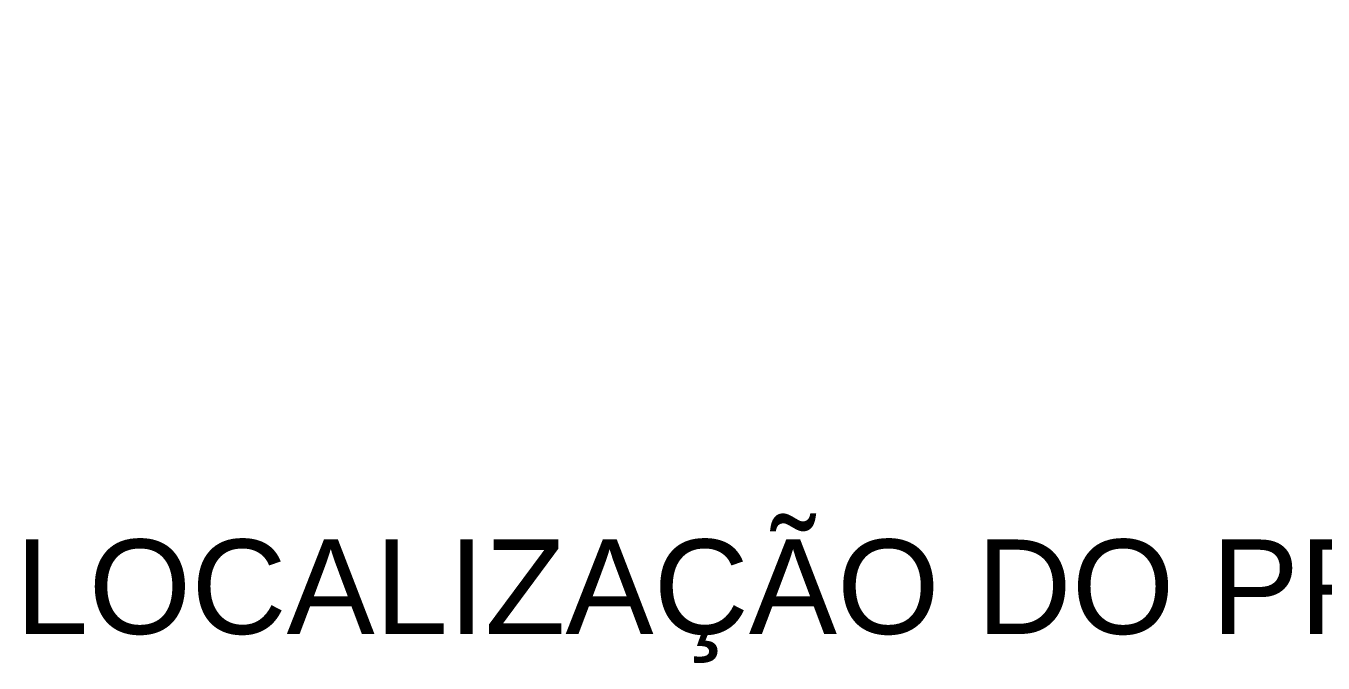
# Model space of a CAD drawing. Header units: inches. Extents: x 5 to 1823, y 18 to 726.
# Drawn here: x 422.8 to 568.1, y 330.4 to 401.8 of the extents above; entities that cross this region are included whole.
import ezdxf

# ---------------------------------------------------------------- set-up
doc = ezdxf.new("R2010")
doc.units = ezdxf.units.IN
doc.header["$MEASUREMENT"] = 0
for name, color, linetype in [('PDF2_D_Válvula Eq. Pressão', 2, 'Continuous'), ('PDF2_PDF_Layer 1', 7, 'Continuous'), ('PDF2_Texto', 1, 'Continuous')]:
    doc.layers.add(name, color=color, linetype=linetype)
doc.styles.add('PDF Arial', font='arial.ttf')

msp = doc.modelspace()

# ---------------------------------------------------------------- hatches: boundary and pattern name
at = {"layer": 'PDF2_D_Válvula Eq. Pressão', "transparency": 33554559}
h = msp.add_hatch(color=256, dxfattribs=at)
h.paths.add_polyline_path([(497.88, 401.85), (497.88, 401.85), (497.88, 401.85)], flags=0)
h.paths.add_polyline_path([(497.88, 401.85), (497.9, 401.85), (497.88, 401.85)], flags=0)
h.paths.add_polyline_path([(497.88, 401.85), (497.9, 401.85), (497.88, 401.85)], flags=0)
at = {"layer": 'PDF2_PDF_Layer 1', "transparency": 33554559}
h = msp.add_hatch(color=256, dxfattribs=at)
h.paths.add_polyline_path([(479.9, 380.27), (479.9, 380.27), (479.9, 380.27)], flags=0)
h.paths.add_polyline_path([(479.9, 380.27), (479.9, 380.27), (479.9, 380.27)], flags=0)
h.paths.add_polyline_path([(479.9, 380.27), (479.9, 380.27), (479.9, 380.27)], flags=0)
h.paths.add_polyline_path([(479.9, 380.27), (479.87, 380.27), (479.9, 380.27)], flags=0)
h = msp.add_hatch(color=256, dxfattribs=at)
h.paths.add_polyline_path([(479.9, 380.27), (479.9, 380.27), (479.9, 380.27)], flags=0)
h.paths.add_polyline_path([(479.9, 380.27), (479.9, 380.27), (479.9, 380.27)], flags=0)
h.paths.add_polyline_path([(479.9, 380.27), (479.9, 380.27), (479.9, 380.27)], flags=0)
h.paths.add_polyline_path([(479.9, 380.27), (479.87, 380.27), (479.9, 380.27)], flags=0)
h = msp.add_hatch(color=256, dxfattribs=at)
h.paths.add_polyline_path([(479.99, 380.31), (479.99, 380.31), (479.99, 380.31)], flags=0)
h.paths.add_polyline_path([(479.99, 380.31), (479.99, 380.31), (479.99, 380.31)], flags=0)
h.paths.add_polyline_path([(479.99, 380.31), (479.99, 380.31), (479.99, 380.31)], flags=0)
h.paths.add_polyline_path([(479.99, 380.31), (479.99, 380.31), (479.99, 380.31)], flags=0)
h.paths.add_polyline_path([(479.99, 380.31), (479.99, 380.31), (479.99, 380.31)], flags=0)
h.paths.add_polyline_path([(479.99, 380.31), (479.96, 380.31), (479.99, 380.31)], flags=0)
h = msp.add_hatch(color=256, dxfattribs=at)
h.paths.add_polyline_path([(479.92, 377.64), (479.92, 377.64), (479.92, 377.64)], flags=0)
h.paths.add_polyline_path([(479.92, 377.64), (479.92, 377.64), (479.92, 377.64)], flags=0)
h.paths.add_polyline_path([(479.92, 377.64), (479.92, 377.64), (479.92, 377.64)], flags=0)
h.paths.add_polyline_path([(479.92, 377.64), (479.9, 377.64), (479.92, 377.64)], flags=0)
h = msp.add_hatch(color=256, dxfattribs=at)
h.paths.add_polyline_path([(479.92, 377.62), (479.92, 377.62), (479.92, 377.62)], flags=0)
h.paths.add_polyline_path([(479.92, 377.62), (479.92, 377.62), (479.92, 377.62)], flags=0)
h.paths.add_polyline_path([(479.92, 377.62), (479.92, 377.62), (479.92, 377.62)], flags=0)
h.paths.add_polyline_path([(479.92, 377.62), (479.9, 377.62), (479.92, 377.62)], flags=0)
h = msp.add_hatch(color=256, dxfattribs=at)
h.paths.add_polyline_path([(480.01, 377.69), (480.01, 377.69), (480.01, 377.69)], flags=0)
h.paths.add_polyline_path([(480.01, 377.69), (480.01, 377.69), (480.01, 377.69)], flags=0)
h.paths.add_polyline_path([(480.01, 377.69), (480.01, 377.69), (480.01, 377.69)], flags=0)
h.paths.add_polyline_path([(480.01, 377.69), (480.01, 377.69), (480.01, 377.69)], flags=0)
h.paths.add_polyline_path([(480.01, 377.69), (480.01, 377.69), (480.01, 377.69)], flags=0)
h.paths.add_polyline_path([(480.01, 377.69), (479.99, 377.69), (480.01, 377.69)], flags=0)

# ---------------------------------------------------------------- texts
at = {"layer": 'PDF2_Texto', "insert": (421.62, 330.43), "char_height": 10.5894, "attachment_point": 7, "style": 'PDF Arial'}
msp.add_mtext('LOCALIZAÇÃO DO PROJETO', dxfattribs=at)

doc.saveas('drawing.dxf')
